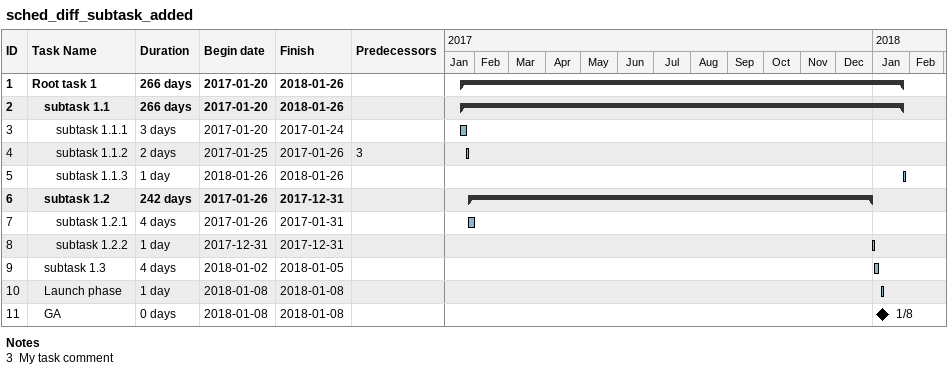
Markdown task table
sched_diff_subtask_added

| ID | Level | Task | Duration | Start | Finish | Predecessors |
|---|---|---|---|---|---|---|
| 1 | 1 | **Root task 1** | 266d | 2017-01-20 | 2018-01-26 |  |
| 2 | 2 | **subtask 1.1** | 266d | 2017-01-20 | 2018-01-26 |  |
| 3 | 3 | subtask 1.1.1 | 3d | 2017-01-20 | 2017-01-24 |  |
| 4 | 3 | subtask 1.1.2 | 2d | 2017-01-25 | 2017-01-26 | 3 |
| 5 | 3 | subtask 1.1.3 | 1d | 2018-01-26 | 2018-01-26 |  |
| 6 | 2 | **subtask 1.2** | 242d | 2017-01-26 | 2017-12-31 |  |
| 7 | 3 | subtask 1.2.1 | 4d | 2017-01-26 | 2017-01-31 |  |
| 8 | 3 | subtask 1.2.2 | 1d | 2017-12-31 | 2017-12-31 |  |
| 9 | 2 | subtask 1.3 | 4d | 2018-01-02 | 2018-01-05 |  |
| 10 | 2 | Launch phase | 1d | 2018-01-08 | 2018-01-08 |  |
| 11 | 2 | GA | 0d | 2018-01-08 | 2018-01-08 |  |

Notes
- 3: My task comment
